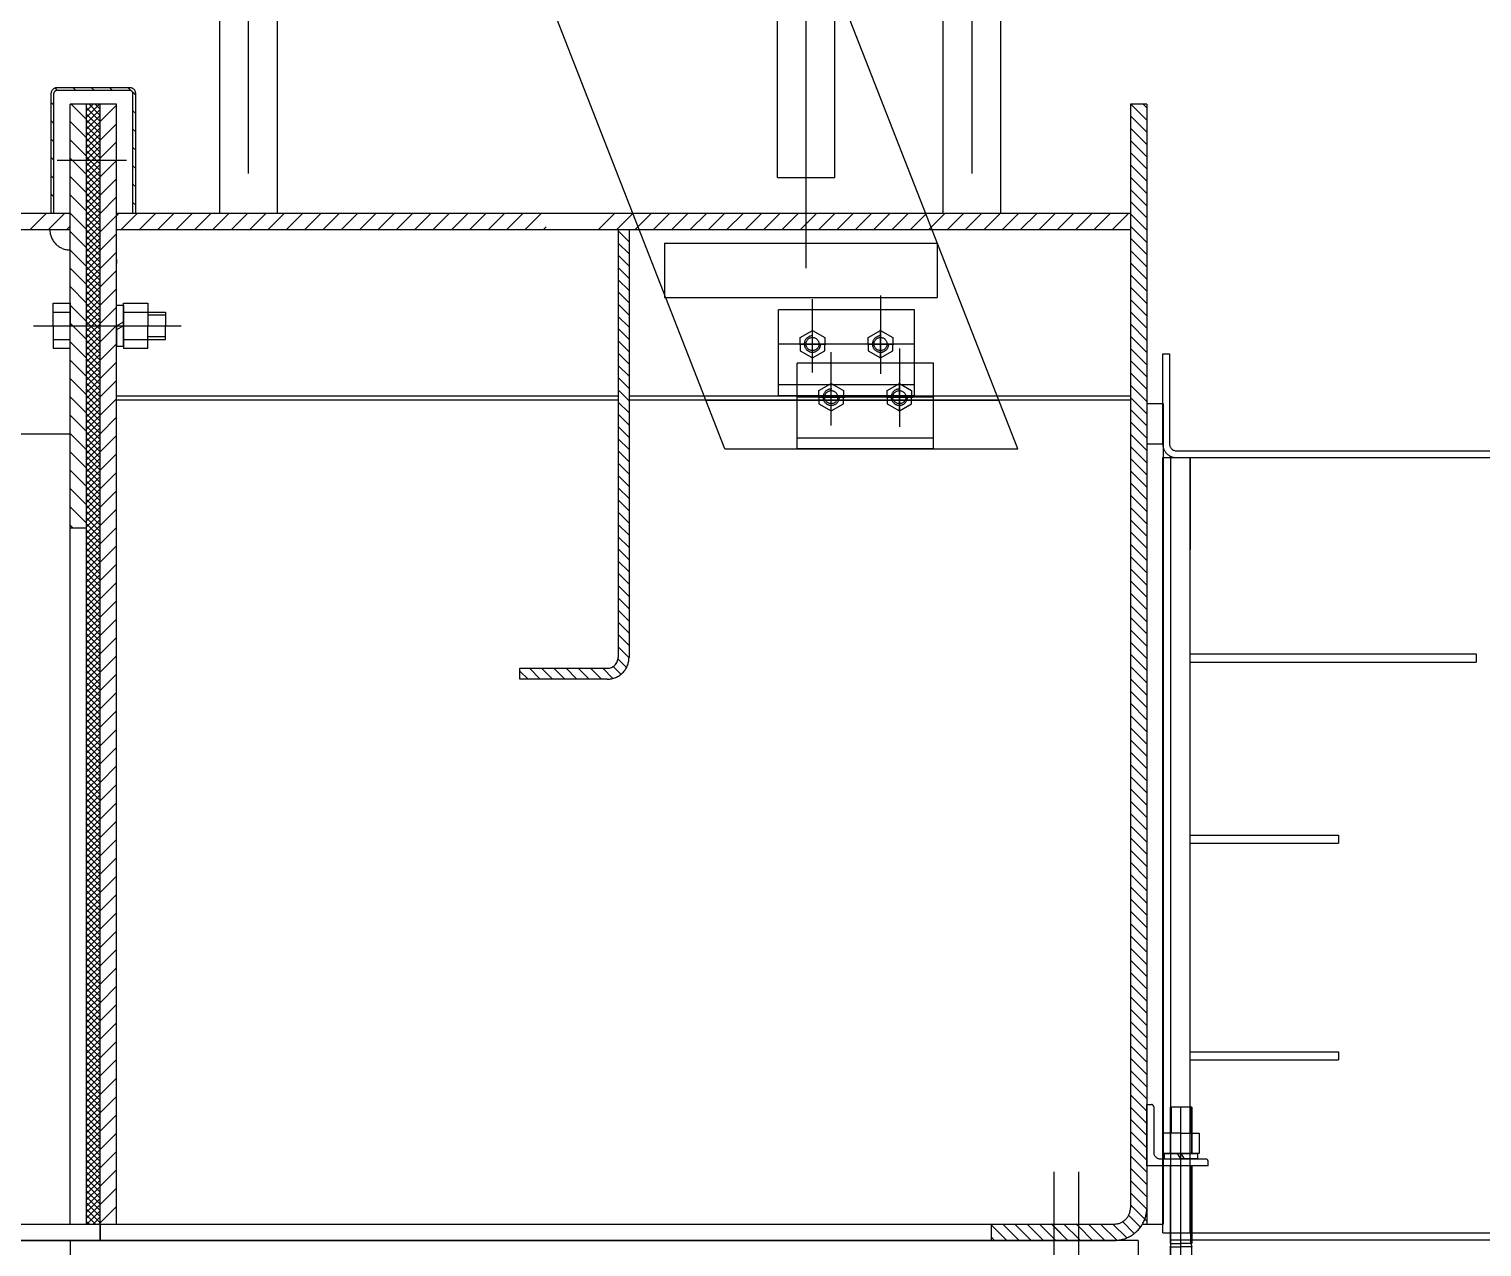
# Model space of a CAD drawing. Header units: millimetres. Extents: x 0 to 21000, y -574 to 14850.
# Drawn here: x 6087 to 7153, y 8366 to 9260 of the extents above; entities that cross this region are included whole.
import ezdxf

# ---------------------------------------------------------------- set-up
doc = ezdxf.new("R2010")
doc.units = ezdxf.units.MM
doc.header["$LTSCALE"] = 500
doc.linetypes.add('F', pattern=[0.75, 0.5, -0.25])
doc.linetypes.add('K', pattern=[2.5, 1.25, -0.25, 0.25, -0.25, 0.25, -0.25])
doc.layers.add('04', color=2, linetype='F')
doc.layers.add('07', color=6, linetype='K')

# ---------------------------------------------------------------- blocks, each defined once
blk = doc.blocks.new('H')
at = {"layer": '07', "color": 6, "linetype": 'K', "ltscale": 1.6}
for p, q in [((13385.9, 24614.4), (12799.4, 26115.5)), ((13445.5, 24747), (13445.5, 25944.9)), ((13466.5, 24813.5), (13466.5, 25944.9)), ((13036.1, 25816.5), (13036.1, 24787.4)), ((13567.1, 25816.5), (13567.1, 24787.4)), ((13424.5, 24813.5), (13424.5, 25469.2)), ((13014.9, 24995.3), (13014.9, 24787.4)), ((13057.2, 24995.3), (13057.2, 24787.4)), ((13545.9, 24995.3), (13545.9, 24787.4)), ((13588.2, 24995.3), (13588.2, 24787.4)), ((13600.7, 24614.4), (13466.5, 24957.9)), ((12891.5, 24787.4), (12891.5, 24875.4)), ((12893.5, 24787.4), (12893.5, 24875.4)), ((12896.2, 24877.4), (12894.4, 24879.3)), ((12949.5, 24879.4), (12895.5, 24879.4)), ((12949.5, 24877.4), (12895.5, 24877.4)), ((12909.7, 24877.4), (12907.7, 24879.4)), ((12923.2, 24877.4), (12921.2, 24879.4)), ((12936.6, 24877.4), (12934.6, 24879.4)), ((12950.3, 24877.3), (12948.1, 24879.4)), ((12953.5, 24874.1), (12951.3, 24876.3)), ((12951.5, 24787.4), (12951.5, 24875.4)), ((12953.5, 24787.4), (12953.5, 24875.4)), ((12893.5, 24866.7), (12891.5, 24868.7)), ((12905.5, 24045.5), (12905.5, 24867.4)), ((12927.5, 24867.4), (12905.5, 24867.4)), ((12917.5, 24856.2), (12906.2, 24867.4)), ((12917.5, 24045.5), (12917.5, 24867.4)), ((12917.5, 24045.5), (12917.5, 24867.4)), ((12917.5, 24867), (12917.9, 24867.4)), ((12917.5, 24862.5), (12922.4, 24867.4)), ((12917.5, 24858), (12926.9, 24867.4)), ((12927.5, 24867.4), (12917.5, 24867.4)), ((12927.5, 24854.7), (12917.5, 24864.7)), ((12917.5, 24853.5), (12927.5, 24863.5)), ((12927.5, 24859.2), (12919.3, 24867.4)), ((12927.5, 24863.7), (12923.7, 24867.4)), ((12927.5, 24033.5), (12927.5, 24867.4)), ((12927.5, 24045.5), (12927.5, 24867.4)), ((12927.5, 24045.5), (12927.5, 24867.4)), ((12927.5, 24045.5), (12927.5, 24867.4)), ((12939.5, 24867.4), (12927.5, 24867.4)), ((12927.5, 24854.6), (12939.5, 24866.6)), ((12939.5, 24045.5), (12939.5, 24867.4)), ((12953.5, 24860.6), (12951.5, 24862.6)), ((13683.5, 24867.4), (13683.5, 24787.4)), ((13695.5, 24867.4), (13683.5, 24867.4)), ((13695.5, 24855.8), (13683.8, 24867.4)), ((13695.5, 24864.8), (13692.8, 24867.4)), ((13695.5, 24867.4), (13695.5, 24045.5)), ((12893.5, 24853.3), (12891.5, 24855.3)), ((12917.5, 24842.7), (12905.5, 24854.7)), ((12927.5, 24850.2), (12917.5, 24860.2)), ((12917.5, 24849), (12927.5, 24859)), ((12927.5, 24845.8), (12917.5, 24855.8)), ((12917.5, 24844.5), (12927.5, 24854.5)), ((12927.5, 24841.1), (12939.5, 24853.1)), ((13695.5, 24846.8), (13683.5, 24858.8)), ((12893.5, 24839.8), (12891.5, 24841.8)), ((12917.5, 24829.3), (12905.5, 24841.3)), ((12927.5, 24841.3), (12917.5, 24851.3)), ((12917.5, 24840), (12927.5, 24850)), ((12927.5, 24836.8), (12917.5, 24846.8)), ((12917.5, 24835.5), (12927.5, 24845.5)), ((12927.5, 24832.3), (12917.5, 24842.3)), ((12917.5, 24831.1), (12927.5, 24841.1)), ((12953.5, 24847.1), (12951.5, 24849.1)), ((13695.5, 24837.8), (13683.5, 24849.8)), ((13695.5, 24828.8), (13683.5, 24840.8)), ((12927.5, 24827.8), (12917.5, 24837.8)), ((12917.5, 24826.6), (12927.5, 24836.6)), ((12927.5, 24823.3), (12917.5, 24833.3)), ((12917.5, 24822.1), (12927.5, 24832.1)), ((12927.5, 24827.7), (12939.5, 24839.7)), ((12953.5, 24833.7), (12951.5, 24835.7)), ((13695.5, 24819.9), (13683.5, 24831.9)), ((12893.5, 24826.3), (12891.5, 24828.3)), ((12895.8, 24826.4), (12946.7, 24826.4)), ((12906.9, 24826.4), (12905.5, 24827.8)), ((12917.5, 24815.8), (12906.9, 24826.4)), ((12927.5, 24818.8), (12917.5, 24828.8)), ((12917.5, 24817.6), (12927.5, 24827.6)), ((12927.5, 24814.3), (12917.5, 24824.3)), ((12917.5, 24813.1), (12927.5, 24823.1)), ((12927.5, 24809.8), (12917.5, 24819.8)), ((12927.5, 24814.2), (12939.5, 24826.2)), ((12953.5, 24820.2), (12951.5, 24822.2)), ((13695.5, 24810.9), (13683.5, 24822.9)), ((12893.5, 24812.8), (12891.5, 24814.8)), ((12917.5, 24802.3), (12905.5, 24814.3)), ((12917.5, 24808.6), (12927.5, 24818.6)), ((12927.5, 24805.3), (12917.5, 24815.3)), ((12917.5, 24804.1), (12927.5, 24814.1)), ((12927.5, 24800.9), (12917.5, 24810.9)), ((12917.5, 24799.6), (12927.5, 24809.6)), ((12927.5, 24800.7), (12939.5, 24812.7)), ((13424.5, 24813.5), (13466.5, 24813.5)), ((13695.5, 24801.9), (13683.5, 24813.9)), ((13695.5, 24801.9), (13683.5, 24813.9)), ((12893.5, 24799.4), (12891.5, 24801.4)), ((12917.5, 24788.8), (12905.5, 24800.8)), ((12927.5, 24796.4), (12917.5, 24806.4)), ((12917.5, 24795.1), (12927.5, 24805.1)), ((12927.5, 24791.9), (12917.5, 24801.9)), ((12917.5, 24790.6), (12927.5, 24800.6)), ((12927.5, 24787.3), (12939.5, 24799.3)), ((12953.5, 24806.7), (12951.5, 24808.7)), ((13695.5, 24792.9), (13683.5, 24804.9)), ((13695.5, 24792.9), (13683.5, 24804.9)), ((12891.9, 24787.4), (12891.5, 24787.9)), ((12927.5, 24787.4), (12917.5, 24797.4)), ((12917.5, 24786.1), (12927.5, 24796.1)), ((12927.5, 24782.9), (12917.5, 24792.9)), ((12917.5, 24781.7), (12927.5, 24791.7)), ((12927.5, 24778.4), (12917.5, 24788.4)), ((12953.5, 24793.3), (12951.5, 24795.3)), ((13695.5, 24783.9), (13683.5, 24795.9)), ((12755.5, 24787.4), (12905.5, 24787.4)), ((12876, 24775.4), (12888, 24787.4)), ((12889.5, 24775.4), (12901.5, 24787.4)), ((12902.9, 24775.4), (12905.5, 24778)), ((12917.5, 24775.4), (12905.5, 24787.4)), ((12917.5, 24777.2), (12927.5, 24787.2)), ((12927.5, 24773.9), (12917.5, 24783.9)), ((12917.5, 24772.7), (12927.5, 24782.7)), ((12927.5, 24769.4), (12917.5, 24779.4)), ((12917.5, 24768.2), (12927.5, 24778.2)), ((12927.5, 24773.8), (12939.5, 24785.8)), ((12939.5, 24787.4), (13683.5, 24787.4)), ((12939.5, 24785.5), (12941.4, 24787.4)), ((12942.9, 24775.4), (12954.9, 24787.4)), ((12956.4, 24775.4), (12968.4, 24787.4)), ((12969.8, 24775.4), (12981.8, 24787.4)), ((12983.3, 24775.4), (12995.3, 24787.4)), ((12996.8, 24775.4), (13008.8, 24787.4)), ((13010.2, 24775.4), (13022.2, 24787.4)), ((13023.7, 24775.4), (13035.7, 24787.4)), ((13037.2, 24775.4), (13049.2, 24787.4)), ((13050.7, 24775.4), (13062.7, 24787.4)), ((13064.1, 24775.4), (13076.1, 24787.4)), ((13077.6, 24775.4), (13089.6, 24787.4)), ((13091.1, 24775.4), (13103.1, 24787.4)), ((13104.5, 24775.4), (13116.5, 24787.4)), ((13118, 24775.4), (13130, 24787.4)), ((13131.5, 24775.4), (13143.5, 24787.4)), ((13144.9, 24775.4), (13156.9, 24787.4)), ((13158.4, 24775.4), (13170.4, 24787.4)), ((13171.9, 24775.4), (13183.9, 24787.4)), ((13185.4, 24775.4), (13197.4, 24787.4)), ((13198.8, 24775.4), (13210.8, 24787.4)), ((13212.3, 24775.4), (13224.3, 24787.4)), ((13225.8, 24775.4), (13237.8, 24787.4)), ((13239.2, 24775.4), (13251.2, 24787.4)), ((13252.7, 24775.4), (13254.6, 24777.4)), ((13293.1, 24775.4), (13305.1, 24787.4)), ((13306.6, 24775.4), (13318.6, 24787.4)), ((13320.1, 24775.4), (13332.1, 24787.4)), ((13333.5, 24775.4), (13345.5, 24787.4)), ((13347, 24775.4), (13359, 24787.4)), ((13360.5, 24775.4), (13372.5, 24787.4)), ((13373.9, 24775.4), (13385.9, 24787.4)), ((13387.4, 24775.4), (13399.4, 24787.4)), ((13400.9, 24775.4), (13412.9, 24787.4)), ((13414.4, 24775.4), (13426.4, 24787.4)), ((13427.8, 24775.4), (13439.8, 24787.4)), ((13441.3, 24775.4), (13453.3, 24787.4)), ((13454.8, 24775.4), (13466.8, 24787.4)), ((13468.2, 24775.4), (13480.2, 24787.4)), ((13481.7, 24775.4), (13493.7, 24787.4)), ((13495.2, 24775.4), (13507.2, 24787.4)), ((13508.6, 24775.4), (13520.6, 24787.4)), ((13522.1, 24775.4), (13534.1, 24787.4)), ((13535.6, 24775.4), (13547.6, 24787.4)), ((13549.1, 24775.4), (13561.1, 24787.4)), ((13562.5, 24775.4), (13574.5, 24787.4)), ((13576, 24775.4), (13588, 24787.4)), ((13589.5, 24775.4), (13601.5, 24787.4)), ((13602.9, 24775.4), (13614.9, 24787.4)), ((13616.4, 24775.4), (13628.4, 24787.4)), ((13629.9, 24775.4), (13641.9, 24787.4)), ((13643.4, 24775.4), (13655.4, 24787.4)), ((13656.8, 24775.4), (13668.8, 24787.4)), ((13670.3, 24775.4), (13682.3, 24787.4)), ((13683.5, 24787.4), (13683.5, 24057.5)), ((13695.5, 24775), (13683.5, 24787)), ((13695.5, 24766), (13683.5, 24778)), ((12755.5, 24775.4), (12905.5, 24775.4)), ((12917.5, 24761.9), (12905.5, 24773.9)), ((12927.5, 24764.9), (12917.5, 24774.9)), ((12917.5, 24763.7), (12927.5, 24773.7)), ((12927.5, 24760.4), (12917.5, 24770.4)), ((12917.5, 24759.2), (12927.5, 24769.2)), ((12927.5, 24760.3), (12939.5, 24772.3)), ((12939.5, 24775.4), (13683.5, 24775.4)), ((13307.5, 24775.4), (13307.5, 24461.4)), ((13315.5, 24766.5), (13307.5, 24774.5)), ((13315.5, 24775.4), (13315.5, 24461.4)), ((13695.5, 24757), (13683.5, 24769)), ((12917.5, 24748.4), (12905.5, 24760.4)), ((12927.5, 24756), (12917.5, 24766)), ((12917.5, 24754.7), (12927.5, 24764.7)), ((12927.5, 24751.5), (12917.5, 24761.5)), ((12917.5, 24750.2), (12927.5, 24760.2)), ((12927.5, 24747), (12917.5, 24757)), ((12917.5, 24745.7), (12927.5, 24755.7)), ((12927.5, 24746.9), (12939.5, 24758.9)), ((13315.5, 24757.5), (13307.5, 24765.5)), ((13315.5, 24748.6), (13307.5, 24756.6)), ((13341.6, 24765.5), (13541.6, 24765.5)), ((13341.6, 24765.5), (13341.6, 24725.5)), ((13541.6, 24765.5), (13541.6, 24725.5)), ((13695.5, 24748), (13683.5, 24760)), ((12917.5, 24735), (12905.5, 24747)), ((12927.5, 24742.5), (12917.5, 24752.5)), ((12917.5, 24741.2), (12927.5, 24751.2)), ((12927.5, 24738), (12917.5, 24748)), ((12917.5, 24736.8), (12927.5, 24746.8)), ((12927.5, 24733.4), (12939.5, 24745.4)), ((12939.5, 24753.4), (12939.5, 24750.4)), ((13315.5, 24739.6), (13307.5, 24747.6)), ((13683.5, 24753.4), (13683.5, 24750.4)), ((13695.5, 24739), (13683.5, 24751)), ((12927.5, 24733.5), (12917.5, 24743.5)), ((12917.5, 24732.3), (12927.5, 24742.3)), ((12927.5, 24729), (12917.5, 24739)), ((12917.5, 24727.8), (12927.5, 24737.8)), ((12927.5, 24724.5), (12917.5, 24734.5)), ((13315.5, 24730.6), (13307.5, 24738.6)), ((13695.5, 24730.1), (13683.5, 24742.1)), ((12917.5, 24721.5), (12905.5, 24733.5)), ((12917.5, 24723.3), (12927.5, 24733.3)), ((12927.5, 24720), (12917.5, 24730)), ((12917.5, 24718.8), (12927.5, 24728.8)), ((12927.5, 24715.5), (12917.5, 24725.5)), ((12917.5, 24714.3), (12927.5, 24724.3)), ((12927.5, 24719.9), (12939.5, 24731.9)), ((13315.5, 24721.6), (13307.5, 24729.6)), ((13341.6, 24725.5), (13541.6, 24725.5)), ((13450.1, 24670.6), (13450.1, 24724.2)), ((13500.1, 24727), (13500.1, 24669.6)), ((13695.5, 24721.1), (13683.5, 24733.1)), ((13695.5, 24712.1), (13683.5, 24724.1)), ((12893, 24721.3), (12905.5, 24721.3)), ((12893, 24704.8), (12893, 24721.3)), ((12893, 24714.8), (12905.5, 24714.8)), ((12905.5, 24721.3), (12905.5, 24704.8)), ((12917.5, 24708), (12905.5, 24720)), ((12927.5, 24711), (12917.5, 24721)), ((12917.5, 24709.8), (12927.5, 24719.8)), ((12927.5, 24706.6), (12917.5, 24716.6)), ((12917.5, 24705.3), (12927.5, 24715.3)), ((12927.5, 24706.4), (12939.5, 24718.4)), ((12939.5, 24704.8), (12939.5, 24719.9)), ((12939.5, 24719.9), (12944.5, 24719.9)), ((12944.5, 24721.3), (12962.5, 24721.3)), ((12944.5, 24704.8), (12944.5, 24721.3)), ((12944.5, 24719.9), (12944.5, 24704.8)), ((12944.5, 24714.8), (12962.5, 24714.8)), ((12962.5, 24721.3), (12962.5, 24704.8)), ((12962.5, 24714.8), (12975.5, 24714.8)), ((12975.5, 24714.8), (12975.5, 24704.8)), ((13315.5, 24712.6), (13307.5, 24720.6)), ((13425.1, 24653.4), (13425.1, 24716.4)), ((13525.1, 24716.4), (13425.1, 24716.4)), ((13525.1, 24653.4), (13525.1, 24716.4)), ((13695.5, 24703.1), (13683.5, 24715.1)), ((12878.6, 24704.8), (12986.9, 24704.8)), ((12887.5, 24704.8), (12978, 24704.8)), ((12893, 24704.8), (12893, 24688.3)), ((12917.5, 24694.6), (12905.5, 24706.6)), ((12905.5, 24688.3), (12905.5, 24704.8)), ((12927.5, 24702.1), (12917.5, 24712.1)), ((12917.5, 24700.8), (12927.5, 24710.8)), ((12927.5, 24697.6), (12917.5, 24707.6)), ((12917.5, 24696.3), (12927.5, 24706.3)), ((12927.5, 24693.1), (12917.5, 24703.1)), ((12927.5, 24693), (12939.5, 24705)), ((12937.4, 24704.8), (12946.6, 24704.8)), ((12939.5, 24704.8), (12944.5, 24707.7)), ((12944.5, 24704.8), (12939.5, 24701.9)), ((12939.5, 24704.8), (12939.5, 24689.7)), ((12943.4, 24704.8), (12963.5, 24704.8)), ((12944.5, 24689.7), (12944.5, 24704.8)), ((12944.5, 24704.8), (12944.5, 24688.3)), ((12962.5, 24712.8), (12975.5, 24712.8)), ((12962.5, 24688.3), (12962.5, 24704.8)), ((12975.5, 24694.8), (12975.5, 24704.8)), ((13315.5, 24703.7), (13307.5, 24711.7)), ((13315.5, 24694.7), (13307.5, 24702.7)), ((13695.5, 24694.1), (13683.5, 24706.1)), ((12893, 24694.8), (12905.5, 24694.8)), ((12917.5, 24681.1), (12905.5, 24693.1)), ((12917.5, 24691.9), (12927.5, 24701.9)), ((12927.5, 24688.6), (12917.5, 24698.6)), ((12917.5, 24687.4), (12927.5, 24697.4)), ((12927.5, 24684.1), (12917.5, 24694.1)), ((12917.5, 24682.9), (12927.5, 24692.9)), ((12944.5, 24694.8), (12962.5, 24694.8)), ((12962.5, 24696.8), (12975.5, 24696.8)), ((12962.5, 24694.8), (12975.5, 24694.8)), ((13315.5, 24685.7), (13307.5, 24693.7)), ((13441.1, 24696.2), (13450.1, 24701.4)), ((13441.1, 24691.4), (13441.1, 24696.2)), ((13450.1, 24680.8), (13450.1, 24701.9)), ((13450.1, 24701.4), (13459.1, 24696.2)), ((13459.1, 24696.2), (13459.1, 24691.4)), ((13491.1, 24696.2), (13500.1, 24701.4)), ((13491.1, 24691.4), (13491.1, 24696.2)), ((13500.1, 24680.8), (13500.1, 24701.9)), ((13500.1, 24701.4), (13509.1, 24696.2)), ((13509.1, 24696.2), (13509.1, 24691.4)), ((13695.5, 24685.2), (13683.5, 24697.2)), ((12893, 24688.3), (12905.5, 24688.3)), ((12927.5, 24679.6), (12917.5, 24689.6)), ((12917.5, 24678.4), (12927.5, 24688.4)), ((12927.5, 24675.1), (12917.5, 24685.1)), ((12917.5, 24673.9), (12927.5, 24683.9)), ((12927.5, 24679.5), (12939.5, 24691.5)), ((12939.5, 24689.7), (12944.5, 24689.7)), ((12944.5, 24688.3), (12962.5, 24688.3)), ((13315.5, 24676.7), (13307.5, 24684.7)), ((13525.1, 24691.4), (13425.1, 24691.4)), ((13440.5, 24691.4), (13459.9, 24691.4)), ((13441.1, 24691.4), (13441.1, 24686.5)), ((13441.1, 24686.5), (13450.1, 24681.3)), ((13450.1, 24681.3), (13459.1, 24686.5)), ((13459.1, 24686.5), (13459.1, 24691.4)), ((13463.9, 24631.6), (13463.9, 24685.3)), ((13490.5, 24691.4), (13509.9, 24691.4)), ((13491.1, 24691.4), (13491.1, 24686.5)), ((13491.1, 24686.5), (13500.1, 24681.3)), ((13500.1, 24681.3), (13509.1, 24686.5)), ((13509.1, 24686.5), (13509.1, 24691.4)), ((13513.9, 24688.1), (13513.9, 24630.7)), ((13695.5, 24676.2), (13683.5, 24688.2)), ((13707.2, 24684.3), (13712.2, 24684.3)), ((13707.2, 24618), (13707.2, 24684.3)), ((13712.2, 24684.3), (13712.2, 24618)), ((12917.5, 24667.6), (12905.5, 24679.6)), ((12927.5, 24670.6), (12917.5, 24680.6)), ((12917.5, 24669.4), (12927.5, 24679.4)), ((12927.5, 24666.1), (12917.5, 24676.1)), ((12917.5, 24664.9), (12927.5, 24674.9)), ((12927.5, 24661.7), (12917.5, 24671.7)), ((12917.5, 24660.4), (12927.5, 24670.4)), ((12927.5, 24666), (12939.5, 24678)), ((13315.5, 24667.7), (13307.5, 24675.7)), ((13438.9, 24614.4), (13438.9, 24677.4)), ((13538.9, 24677.4), (13438.9, 24677.4)), ((13538.9, 24614.4), (13538.9, 24677.4)), ((13695.5, 24667.2), (13683.5, 24679.2)), ((13695.5, 24658.2), (13683.5, 24670.2)), ((12917.5, 24654.1), (12905.5, 24666.1)), ((12927.5, 24657.2), (12917.5, 24667.2)), ((12917.5, 24655.9), (12927.5, 24665.9)), ((12927.5, 24652.7), (12917.5, 24662.7)), ((12917.5, 24651.4), (12927.5, 24661.4)), ((12927.5, 24652.6), (12939.5, 24664.6)), ((13315.5, 24658.8), (13307.5, 24666.8)), ((13525.1, 24661.4), (13425.1, 24661.4)), ((13454.9, 24657.2), (13463.9, 24662.4)), ((13463.9, 24641.9), (13463.9, 24662.9)), ((13463.9, 24662.4), (13472.9, 24657.2)), ((13504.9, 24657.2), (13513.9, 24662.4)), ((13513.9, 24641.9), (13513.9, 24662.9)), ((13513.9, 24662.4), (13522.9, 24657.2)), ((13695.5, 24649.2), (13683.5, 24661.2)), ((12917.5, 24640.7), (12905.5, 24652.7)), ((12927.5, 24648.2), (12917.5, 24658.2)), ((12917.5, 24647), (12927.5, 24657)), ((12927.5, 24643.7), (12917.5, 24653.7)), ((12917.5, 24642.5), (12927.5, 24652.5)), ((12927.5, 24639.2), (12917.5, 24649.2)), ((12927.5, 24639.1), (12939.5, 24651.1)), ((12939.5, 24653.4), (13087.5, 24653.4)), ((12939.5, 24650.4), (13087.5, 24650.4)), ((13087.5, 24653.4), (13307.5, 24653.4)), ((13087.5, 24650.4), (13307.5, 24650.4)), ((13315.5, 24649.8), (13307.5, 24657.8)), ((13315.5, 24653.4), (13545.8, 24653.4)), ((13315.5, 24650.4), (13545.8, 24650.4)), ((13372, 24650.1), (13586.7, 24650.1)), ((13525.1, 24653.4), (13425.1, 24653.4)), ((13538.9, 24652.4), (13438.9, 24652.4)), ((13454.4, 24652.4), (13473.8, 24652.4)), ((13454.9, 24652.4), (13454.9, 24657.2)), ((13454.9, 24652.4), (13454.9, 24647.6)), ((13472.9, 24657.2), (13472.9, 24652.4)), ((13472.9, 24647.6), (13472.9, 24652.4)), ((13504.4, 24652.4), (13523.8, 24652.4)), ((13504.9, 24652.4), (13504.9, 24657.2)), ((13504.9, 24652.4), (13504.9, 24647.6)), ((13522.9, 24657.2), (13522.9, 24652.4)), ((13522.9, 24647.6), (13522.9, 24652.4)), ((13543.5, 24653.4), (13683.5, 24653.4)), ((13543.5, 24650.4), (13683.5, 24650.4)), ((13695.5, 24640.2), (13683.5, 24652.2)), ((12917.5, 24627.2), (12905.5, 24639.2)), ((12917.5, 24638), (12927.5, 24648)), ((12927.5, 24634.7), (12917.5, 24644.7)), ((12917.5, 24633.5), (12927.5, 24643.5)), ((12927.5, 24630.2), (12917.5, 24640.2)), ((12917.5, 24629), (12927.5, 24639)), ((13315.5, 24640.8), (13307.5, 24648.8)), ((13315.5, 24631.8), (13307.5, 24639.8)), ((13454.9, 24647.6), (13463.9, 24642.4)), ((13463.9, 24642.4), (13472.9, 24647.6)), ((13504.9, 24647.6), (13513.9, 24642.4)), ((13513.9, 24642.4), (13522.9, 24647.6)), ((13695.5, 24631.3), (13683.5, 24643.3)), ((13695.5, 24647.7), (13707.5, 24647.7)), ((13707.5, 24647.7), (13707.5, 24045.5)), ((12927.5, 24625.7), (12917.5, 24635.7)), ((12917.5, 24624.5), (12927.5, 24634.5)), ((12927.5, 24621.2), (12917.5, 24631.2)), ((12917.5, 24620), (12927.5, 24630)), ((12927.5, 24625.6), (12939.5, 24637.6)), ((13315.5, 24622.8), (13307.5, 24630.8)), ((13695.5, 24622.3), (13683.5, 24634.3)), ((12755.5, 24625.4), (12905.5, 24625.4)), ((12917.5, 24613.7), (12905.5, 24625.7)), ((12927.5, 24616.8), (12917.5, 24626.8)), ((12917.5, 24615.5), (12927.5, 24625.5)), ((12927.5, 24612.3), (12917.5, 24622.3)), ((12917.5, 24611), (12927.5, 24621)), ((12927.5, 24607.8), (12917.5, 24617.8)), ((12927.5, 24612.2), (12939.5, 24624.2)), ((13315.5, 24613.9), (13307.5, 24621.9)), ((13538.9, 24622.4), (13438.9, 24622.4)), ((13695.5, 24613.3), (13683.5, 24625.3)), ((13695.5, 24618.1), (13707.5, 24618.1)), ((12917.5, 24600.3), (12905.5, 24612.3)), ((12917.5, 24606.5), (12927.5, 24616.5)), ((12927.5, 24603.3), (12917.5, 24613.3)), ((12917.5, 24602.1), (12927.5, 24612.1)), ((12927.5, 24598.8), (12917.5, 24608.8)), ((12917.5, 24597.6), (12927.5, 24607.6)), ((12927.5, 24598.7), (12939.5, 24610.7)), ((13315.5, 24604.9), (13307.5, 24612.9)), ((13385.9, 24614.4), (13600.7, 24614.4)), ((13538.9, 24614.4), (13438.9, 24614.4)), ((13695.5, 24604.3), (13683.5, 24616.3)), ((13695.5, 24595.3), (13683.5, 24607.3)), ((13707.2, 24039), (13707.2, 24608)), ((13707.2, 24608), (13707.2, 24384.8)), ((13707.2, 24608), (19429.2, 24608)), ((13713.2, 24039), (13713.2, 24608)), ((13717.2, 24613), (19419.2, 24613)), ((13727.2, 24384.8), (13727.2, 24608)), ((13727.2, 24608), (13727.2, 24555.4)), ((13727.2, 24608), (13727.2, 24547.4)), ((12917.5, 24586.8), (12905.5, 24598.8)), ((12927.5, 24594.3), (12917.5, 24604.3)), ((12917.5, 24593.1), (12927.5, 24603.1)), ((12927.5, 24589.8), (12917.5, 24599.8)), ((12917.5, 24588.6), (12927.5, 24598.6)), ((12927.5, 24585.2), (12939.5, 24597.2)), ((13315.5, 24595.9), (13307.5, 24603.9)), ((13695.5, 24586.4), (13683.5, 24598.4)), ((13727.2, 24602.6), (13727.2, 24540.6)), ((12917.5, 24573.3), (12905.5, 24585.3)), ((12927.5, 24585.3), (12917.5, 24595.3)), ((12917.5, 24584.1), (12927.5, 24594.1)), ((12927.5, 24580.8), (12917.5, 24590.8)), ((12917.5, 24579.6), (12927.5, 24589.6)), ((12927.5, 24576.3), (12917.5, 24586.3)), ((12917.5, 24575.1), (12927.5, 24585.1)), ((13315.5, 24586.9), (13307.5, 24594.9)), ((13315.5, 24577.9), (13307.5, 24585.9)), ((13695.5, 24577.4), (13683.5, 24589.4)), ((12927.5, 24571.9), (12917.5, 24581.9)), ((12917.5, 24570.6), (12927.5, 24580.6)), ((12927.5, 24567.4), (12917.5, 24577.4)), ((12917.5, 24566.1), (12927.5, 24576.1)), ((12927.5, 24571.7), (12939.5, 24583.7)), ((13315.5, 24569), (13307.5, 24577)), ((13695.5, 24568.4), (13683.5, 24580.4)), ((12917.5, 24559.9), (12905.5, 24571.9)), ((12927.5, 24562.9), (12917.5, 24572.9)), ((12917.5, 24561.6), (12927.5, 24571.6)), ((12927.5, 24558.4), (12917.5, 24568.4)), ((12917.5, 24557.2), (12927.5, 24567.2)), ((12927.5, 24553.9), (12917.5, 24563.9)), ((12927.5, 24558.3), (12939.5, 24570.3)), ((13315.5, 24560), (13307.5, 24568)), ((13695.5, 24559.4), (13683.5, 24571.4)), ((12907.4, 24556.4), (12905.5, 24558.4)), ((12905.5, 24556.4), (12917.5, 24556.4)), ((12917.5, 24552.7), (12927.5, 24562.7)), ((12927.5, 24549.4), (12917.5, 24559.4)), ((12917.5, 24548.2), (12927.5, 24558.2)), ((12927.5, 24544.9), (12917.5, 24554.9)), ((12917.5, 24543.7), (12927.5, 24553.7)), ((12927.5, 24544.8), (12939.5, 24556.8)), ((13315.5, 24551), (13307.5, 24559)), ((13695.5, 24550.4), (13683.5, 24562.4)), ((13695.5, 24541.5), (13683.5, 24553.5)), ((12927.5, 24540.4), (12917.5, 24550.4)), ((12917.5, 24539.2), (12927.5, 24549.2)), ((12927.5, 24535.9), (12917.5, 24545.9)), ((12917.5, 24534.7), (12927.5, 24544.7)), ((12927.5, 24531.3), (12939.5, 24543.3)), ((13315.5, 24542), (13307.5, 24550)), ((13695.5, 24532.5), (13683.5, 24544.5)), ((12927.5, 24531.4), (12917.5, 24541.4)), ((12917.5, 24530.2), (12927.5, 24540.2)), ((12927.5, 24527), (12917.5, 24537)), ((12917.5, 24525.7), (12927.5, 24535.7)), ((12927.5, 24522.5), (12917.5, 24532.5)), ((13315.5, 24533), (13307.5, 24541)), ((13315.5, 24524.1), (13307.5, 24532.1)), ((13695.5, 24523.5), (13683.5, 24535.5)), ((12917.5, 24521.2), (12927.5, 24531.2)), ((12927.5, 24518), (12917.5, 24528)), ((12917.5, 24516.7), (12927.5, 24526.7)), ((12927.5, 24513.5), (12917.5, 24523.5)), ((12917.5, 24512.3), (12927.5, 24522.3)), ((12927.5, 24517.9), (12939.5, 24529.9)), ((13315.5, 24515.1), (13307.5, 24523.1)), ((13695.5, 24514.5), (13683.5, 24526.5)), ((12927.5, 24509), (12917.5, 24519)), ((12917.5, 24507.8), (12927.5, 24517.8)), ((12927.5, 24504.5), (12917.5, 24514.5)), ((12917.5, 24503.3), (12927.5, 24513.3)), ((12927.5, 24504.4), (12939.5, 24516.4)), ((13315.5, 24506.1), (13307.5, 24514.1)), ((13695.5, 24505.5), (13683.5, 24517.5)), ((12927.5, 24500), (12917.5, 24510)), ((12917.5, 24498.8), (12927.5, 24508.8)), ((12927.5, 24495.5), (12917.5, 24505.5)), ((12917.5, 24494.3), (12927.5, 24504.3)), ((12927.5, 24491), (12917.5, 24501)), ((12917.5, 24489.8), (12927.5, 24499.8)), ((12927.5, 24490.9), (12939.5, 24502.9)), ((13315.5, 24497.1), (13307.5, 24505.1)), ((13695.5, 24496.6), (13683.5, 24508.6)), ((12927.5, 24486.5), (12917.5, 24496.5)), ((12917.5, 24485.3), (12927.5, 24495.3)), ((12927.5, 24482.1), (12917.5, 24492.1)), ((12917.5, 24480.8), (12927.5, 24490.8)), ((12927.5, 24477.4), (12939.5, 24489.4)), ((13315.5, 24488.1), (13307.5, 24496.1)), ((13695.5, 24487.6), (13683.5, 24499.6)), ((13695.5, 24478.6), (13683.5, 24490.6)), ((12927.5, 24477.6), (12917.5, 24487.6)), ((12917.5, 24476.3), (12927.5, 24486.3)), ((12927.5, 24473.1), (12917.5, 24483.1)), ((12917.5, 24471.8), (12927.5, 24481.8)), ((12927.5, 24468.6), (12917.5, 24478.6)), ((13315.5, 24479.2), (13307.5, 24487.2)), ((13695.5, 24469.6), (13683.5, 24481.6)), ((12917.5, 24467.4), (12927.5, 24477.4)), ((12927.5, 24464.1), (12917.5, 24474.1)), ((12917.5, 24462.9), (12927.5, 24472.9)), ((12927.5, 24459.6), (12917.5, 24469.6)), ((12917.5, 24458.4), (12927.5, 24468.4)), ((12927.5, 24464), (12939.5, 24476)), ((13315.5, 24470.2), (13307.5, 24478.2)), ((13315.5, 24461.2), (13307.5, 24469.2)), ((13695.5, 24460.6), (13683.5, 24472.6)), ((12927.5, 24455.1), (12917.5, 24465.1)), ((12917.5, 24453.9), (12927.5, 24463.9)), ((12927.5, 24450.6), (12917.5, 24460.6)), ((12917.5, 24449.4), (12927.5, 24459.4)), ((12927.5, 24450.5), (12939.5, 24462.5)), ((13313.7, 24454), (13307.4, 24460.3)), ((13695.5, 24451.7), (13683.5, 24463.7)), ((13727.2, 24464), (13937.2, 24464)), ((13727.2, 24458), (13937.2, 24458)), ((13937.2, 24464), (13937.2, 24458)), ((12927.5, 24446.1), (12917.5, 24456.1)), ((12917.5, 24444.9), (12927.5, 24454.9)), ((12927.5, 24441.6), (12917.5, 24451.6)), ((12917.5, 24440.4), (12927.5, 24450.4)), ((12927.5, 24437.2), (12917.5, 24447.2)), ((12927.5, 24437), (12939.5, 24449)), ((13235.5, 24453.4), (13299.5, 24453.4)), ((13235.5, 24445.4), (13235.5, 24453.4)), ((13241.4, 24445.4), (13235.5, 24451.4)), ((13250.4, 24445.4), (13242.4, 24453.4)), ((13259.4, 24445.4), (13251.4, 24453.4)), ((13268.4, 24445.4), (13260.4, 24453.4)), ((13277.3, 24445.4), (13269.3, 24453.4)), ((13286.3, 24445.4), (13278.3, 24453.4)), ((13295.3, 24445.4), (13287.3, 24453.4)), ((13303.7, 24446), (13296.3, 24453.4)), ((13309.6, 24449.1), (13303.9, 24454.8)), ((13695.5, 24442.7), (13683.5, 24454.7)), ((12917.5, 24435.9), (12927.5, 24445.9)), ((12927.5, 24432.7), (12917.5, 24442.7)), ((12917.5, 24431.4), (12927.5, 24441.4)), ((12927.5, 24428.2), (12917.5, 24438.2)), ((12917.5, 24426.9), (12927.5, 24436.9)), ((13299.5, 24445.4), (13235.5, 24445.4)), ((13695.5, 24433.7), (13683.5, 24445.7)), ((13695.5, 24424.7), (13683.5, 24436.7)), ((12927.5, 24423.7), (12917.5, 24433.7)), ((12917.5, 24422.4), (12927.5, 24432.4)), ((12927.5, 24419.2), (12917.5, 24429.2)), ((12917.5, 24418), (12927.5, 24428)), ((12927.5, 24423.6), (12939.5, 24435.6)), ((13695.5, 24415.7), (13683.5, 24427.7)), ((12927.5, 24414.7), (12917.5, 24424.7)), ((12917.5, 24413.5), (12927.5, 24423.5)), ((12927.5, 24410.2), (12917.5, 24420.2)), ((12917.5, 24409), (12927.5, 24419)), ((12927.5, 24405.7), (12917.5, 24415.7)), ((12917.5, 24404.5), (12927.5, 24414.5)), ((12927.5, 24410.1), (12939.5, 24422.1)), ((13695.5, 24406.8), (13683.5, 24418.8)), ((12927.5, 24401.2), (12917.5, 24411.2)), ((12917.5, 24400), (12927.5, 24410)), ((12927.5, 24396.7), (12917.5, 24406.7)), ((12917.5, 24395.5), (12927.5, 24405.5)), ((12927.5, 24396.6), (12939.5, 24408.6)), ((13695.5, 24397.8), (13683.5, 24409.8)), ((12927.5, 24392.2), (12917.5, 24402.2)), ((12917.5, 24391), (12927.5, 24401)), ((12927.5, 24387.8), (12917.5, 24397.8)), ((12917.5, 24386.5), (12927.5, 24396.5)), ((12927.5, 24383.3), (12917.5, 24393.3)), ((12927.5, 24383.2), (12939.5, 24395.2)), ((13695.5, 24388.8), (13683.5, 24400.8)), ((12917.5, 24382), (12927.5, 24392)), ((12927.5, 24378.8), (12917.5, 24388.8)), ((12917.5, 24377.5), (12927.5, 24387.5)), ((12927.5, 24374.3), (12917.5, 24384.3)), ((12917.5, 24373.1), (12927.5, 24383.1)), ((13695.5, 24379.8), (13683.5, 24391.8)), ((13695.5, 24370.8), (13683.5, 24382.8)), ((13727.2, 24039), (13727.2, 24384.8)), ((12927.5, 24369.8), (12917.5, 24379.8)), ((12917.5, 24368.6), (12927.5, 24378.6)), ((12927.5, 24365.3), (12917.5, 24375.3)), ((12917.5, 24364.1), (12927.5, 24374.1)), ((12927.5, 24369.7), (12939.5, 24381.7)), ((13695.5, 24361.9), (13683.5, 24373.9)), ((12927.5, 24360.8), (12917.5, 24370.8)), ((12917.5, 24359.6), (12927.5, 24369.6)), ((12927.5, 24356.3), (12917.5, 24366.3)), ((12917.5, 24355.1), (12927.5, 24365.1)), ((12927.5, 24351.8), (12917.5, 24361.8)), ((12927.5, 24356.2), (12939.5, 24368.2)), ((13695.5, 24352.9), (13683.5, 24364.9)), ((12917.5, 24350.6), (12927.5, 24360.6)), ((12927.5, 24347.3), (12917.5, 24357.3)), ((12917.5, 24346.1), (12927.5, 24356.1)), ((12927.5, 24342.9), (12917.5, 24352.9)), ((12917.5, 24341.6), (12927.5, 24351.6)), ((12927.5, 24342.7), (12939.5, 24354.7)), ((13695.5, 24343.9), (13683.5, 24355.9)), ((12927.5, 24338.4), (12917.5, 24348.4)), ((12917.5, 24337.1), (12927.5, 24347.1)), ((12927.5, 24333.9), (12917.5, 24343.9)), ((12917.5, 24332.6), (12927.5, 24342.6)), ((12927.5, 24329.3), (12939.5, 24341.3)), ((13695.5, 24334.9), (13683.5, 24346.9)), ((12927.5, 24329.4), (12917.5, 24339.4)), ((12917.5, 24328.2), (12927.5, 24338.2)), ((12927.5, 24324.9), (12917.5, 24334.9)), ((12917.5, 24323.7), (12927.5, 24333.7)), ((12927.5, 24320.4), (12917.5, 24330.4)), ((12917.5, 24319.2), (12927.5, 24329.2)), ((13695.5, 24325.9), (13683.5, 24337.9)), ((13727.2, 24331), (13836.2, 24331)), ((13836.2, 24331), (13836.2, 24325)), ((12927.5, 24315.9), (12917.5, 24325.9)), ((12917.5, 24314.7), (12927.5, 24324.7)), ((12927.5, 24311.4), (12917.5, 24321.4)), ((12917.5, 24310.2), (12927.5, 24320.2)), ((12927.5, 24315.8), (12939.5, 24327.8)), ((13695.5, 24317), (13683.5, 24329)), ((13695.5, 24308), (13683.5, 24320)), ((13727.2, 24325), (13836.2, 24325)), ((12927.5, 24306.9), (12917.5, 24316.9)), ((12917.5, 24305.7), (12927.5, 24315.7)), ((12927.5, 24302.4), (12917.5, 24312.4)), ((12917.5, 24301.2), (12927.5, 24311.2)), ((12927.5, 24298), (12917.5, 24308)), ((12927.5, 24302.3), (12939.5, 24314.3)), ((13695.5, 24299), (13683.5, 24311)), ((12917.5, 24296.7), (12927.5, 24306.7)), ((12927.5, 24293.5), (12917.5, 24303.5)), ((12917.5, 24292.2), (12927.5, 24302.2)), ((12927.5, 24289), (12917.5, 24299)), ((12917.5, 24287.7), (12927.5, 24297.7)), ((12927.5, 24288.9), (12939.5, 24300.9)), ((13695.5, 24290), (13683.5, 24302)), ((12927.5, 24284.5), (12917.5, 24294.5)), ((12917.5, 24283.3), (12927.5, 24293.3)), ((12927.5, 24280), (12917.5, 24290)), ((12917.5, 24278.8), (12927.5, 24288.8)), ((12927.5, 24275.4), (12939.5, 24287.4)), ((13695.5, 24281), (13683.5, 24293)), ((12927.5, 24275.5), (12917.5, 24285.5)), ((12917.5, 24274.3), (12927.5, 24284.3)), ((12927.5, 24271), (12917.5, 24281)), ((12917.5, 24269.8), (12927.5, 24279.8)), ((12927.5, 24266.5), (12917.5, 24276.5)), ((13695.5, 24272.1), (13683.5, 24284.1)), ((12917.5, 24265.3), (12927.5, 24275.3)), ((12927.5, 24262), (12917.5, 24272)), ((12917.5, 24260.8), (12927.5, 24270.8)), ((12927.5, 24257.5), (12917.5, 24267.5)), ((12917.5, 24256.3), (12927.5, 24266.3)), ((12927.5, 24261.9), (12939.5, 24273.9)), ((13695.5, 24263.1), (13683.5, 24275.1)), ((13695.5, 24254.1), (13683.5, 24266.1)), ((12927.5, 24253.1), (12917.5, 24263.1)), ((12917.5, 24251.8), (12927.5, 24261.8)), ((12927.5, 24248.6), (12917.5, 24258.6)), ((12917.5, 24247.3), (12927.5, 24257.3)), ((12927.5, 24248.4), (12939.5, 24260.4)), ((13695.5, 24245.1), (13683.5, 24257.1)), ((12927.5, 24244.1), (12917.5, 24254.1)), ((12917.5, 24242.8), (12927.5, 24252.8)), ((12927.5, 24239.6), (12917.5, 24249.6)), ((12917.5, 24238.4), (12927.5, 24248.4)), ((12927.5, 24235.1), (12917.5, 24245.1)), ((12917.5, 24233.9), (12927.5, 24243.9)), ((12927.5, 24235), (12939.5, 24247)), ((13695.5, 24236.1), (13683.5, 24248.1)), ((12927.5, 24230.6), (12917.5, 24240.6)), ((12917.5, 24229.4), (12927.5, 24239.4)), ((12927.5, 24226.1), (12917.5, 24236.1)), ((12917.5, 24224.9), (12927.5, 24234.9)), ((12927.5, 24221.5), (12939.5, 24233.5)), ((13695.5, 24227.2), (13683.5, 24239.2)), ((12927.5, 24221.6), (12917.5, 24231.6)), ((12917.5, 24220.4), (12927.5, 24230.4)), ((12927.5, 24217.1), (12917.5, 24227.1)), ((12917.5, 24215.9), (12927.5, 24225.9)), ((12927.5, 24212.6), (12917.5, 24222.6)), ((13695.5, 24218.2), (13683.5, 24230.2)), ((12917.5, 24211.4), (12927.5, 24221.4)), ((12927.5, 24208.2), (12917.5, 24218.2)), ((12917.5, 24206.9), (12927.5, 24216.9)), ((12927.5, 24203.7), (12917.5, 24213.7)), ((12917.5, 24202.4), (12927.5, 24212.4)), ((12927.5, 24208), (12939.5, 24220)), ((13695.5, 24209.2), (13683.5, 24221.2)), ((13695.5, 24200.2), (13683.5, 24212.2)), ((12927.5, 24199.2), (12917.5, 24209.2)), ((12917.5, 24197.9), (12927.5, 24207.9)), ((12927.5, 24194.7), (12917.5, 24204.7)), ((12917.5, 24193.5), (12927.5, 24203.5)), ((12927.5, 24194.6), (12939.5, 24206.6)), ((13695.5, 24191.2), (13683.5, 24203.2)), ((12927.5, 24190.2), (12917.5, 24200.2)), ((12917.5, 24189), (12927.5, 24199)), ((12927.5, 24185.7), (12917.5, 24195.7)), ((12917.5, 24184.5), (12927.5, 24194.5)), ((12927.5, 24181.2), (12917.5, 24191.2)), ((12927.5, 24181.1), (12939.5, 24193.1)), ((13695.5, 24182.3), (13683.5, 24194.3)), ((12917.5, 24180), (12927.5, 24190)), ((12927.5, 24176.7), (12917.5, 24186.7)), ((12917.5, 24175.5), (12927.5, 24185.5)), ((12927.5, 24172.2), (12917.5, 24182.2)), ((12917.5, 24171), (12927.5, 24181)), ((13695.5, 24173.3), (13683.5, 24185.3)), ((12927.5, 24167.7), (12917.5, 24177.7)), ((12917.5, 24166.5), (12927.5, 24176.5)), ((12927.5, 24163.3), (12917.5, 24173.3)), ((12917.5, 24162), (12927.5, 24172)), ((12927.5, 24167.6), (12939.5, 24179.6)), ((13695.5, 24164.3), (13683.5, 24176.3)), ((13727.2, 24172), (13836.2, 24172)), ((13836.2, 24172), (13836.2, 24166)), ((12927.5, 24158.8), (12917.5, 24168.8)), ((12917.5, 24157.5), (12927.5, 24167.5)), ((12927.5, 24154.3), (12917.5, 24164.3)), ((12917.5, 24153), (12927.5, 24163)), ((12927.5, 24149.8), (12917.5, 24159.8)), ((12917.5, 24148.6), (12927.5, 24158.6)), ((12927.5, 24154.2), (12939.5, 24166.2)), ((13695.5, 24155.3), (13683.5, 24167.3)), ((13727.2, 24166), (13836.2, 24166)), ((12927.5, 24145.3), (12917.5, 24155.3)), ((12917.5, 24144.1), (12927.5, 24154.1)), ((12927.5, 24140.8), (12917.5, 24150.8)), ((12917.5, 24139.6), (12927.5, 24149.6)), ((12927.5, 24140.7), (12939.5, 24152.7)), ((13695.5, 24146.3), (13683.5, 24158.3)), ((13695.5, 24137.4), (13683.5, 24149.4)), ((12927.5, 24136.3), (12917.5, 24146.3)), ((12917.5, 24135.1), (12927.5, 24145.1)), ((12927.5, 24131.8), (12917.5, 24141.8)), ((12917.5, 24130.6), (12927.5, 24140.6)), ((12927.5, 24127.3), (12917.5, 24137.3)), ((12927.5, 24127.2), (12939.5, 24139.2)), ((13695.5, 24128.4), (13683.5, 24140.4)), ((12917.5, 24126.1), (12927.5, 24136.1)), ((12927.5, 24122.8), (12917.5, 24132.8)), ((12917.5, 24121.6), (12927.5, 24131.6)), ((12927.5, 24118.4), (12917.5, 24128.4)), ((12917.5, 24117.1), (12927.5, 24127.1)), ((13695.5, 24119.4), (13683.5, 24131.4)), ((13695.5, 24088.3), (13695.5, 24133.3)), ((13695.5, 24133.3), (13698.9, 24133.3)), ((13700.5, 24131.8), (13700.5, 24098.3)), ((13720.5, 24131.2), (13712.5, 24131.2)), ((13712.5, 24131.2), (13712.5, 24097.4)), ((13713.3, 24131.2), (13713.3, 24112.2)), ((13720.5, 23534.7), (13720.5, 24131.2)), ((13728.5, 24131.2), (13720.5, 24131.2)), ((13727.7, 24131.2), (13727.7, 24112.2)), ((13728.5, 24097.4), (13728.5, 24131.2)), ((13728.5, 24131.2), (13728.5, 24097.4)), ((12927.5, 24113.9), (12917.5, 24123.9)), ((12917.5, 24112.6), (12927.5, 24122.6)), ((12927.5, 24109.4), (12917.5, 24119.4)), ((12917.5, 24108.1), (12927.5, 24118.1)), ((12927.5, 24113.7), (12939.5, 24125.7)), ((13695.5, 24110.4), (13683.5, 24122.4)), ((13712.5, 24122.2), (13712.5, 24112.2)), ((13728.5, 24122.2), (13728.5, 24112.2)), ((12927.5, 24104.9), (12917.5, 24114.9)), ((12917.5, 24103.6), (12927.5, 24113.6)), ((12927.5, 24100.4), (12917.5, 24110.4)), ((12917.5, 24099.2), (12927.5, 24109.2)), ((12927.5, 24095.9), (12917.5, 24105.9)), ((12927.5, 24100.3), (12939.5, 24112.3)), ((13695.5, 24101.4), (13683.5, 24113.4)), ((13695.5, 24112.2), (13695.5, 24097.4)), ((13707.1, 24112.2), (13707.1, 24097.4)), ((13720.5, 24112.2), (13707.1, 24112.2)), ((13720.5, 24112.2), (13733.8, 24112.2)), ((13733.8, 24112.2), (13733.8, 24097.4)), ((12917.5, 24094.7), (12927.5, 24104.7)), ((12927.5, 24091.4), (12917.5, 24101.4)), ((12917.5, 24090.2), (12927.5, 24100.2)), ((12927.5, 24086.9), (12917.5, 24096.9)), ((12917.5, 24085.7), (12927.5, 24095.7)), ((12927.5, 24086.8), (12939.5, 24098.8)), ((13695.5, 24092.5), (13683.5, 24104.5)), ((13695.5, 24083.5), (13683.5, 24095.5)), ((13707.1, 24097.4), (13720.5, 24097.4)), ((13720.5, 24097.4), (13708.3, 24097.4)), ((13708.3, 24097.4), (13708.3, 24093.3)), ((13720.5, 24093.3), (13718.1, 24097.4)), ((13720.5, 24097.4), (13732.7, 24097.4)), ((13720.5, 24097.4), (13722.8, 24093.3)), ((13733.8, 24097.4), (13720.5, 24097.4)), ((13732.7, 24097.4), (13732.7, 24093.3)), ((12927.5, 24082.4), (12917.5, 24092.4)), ((12917.5, 24081.2), (12927.5, 24091.2)), ((12927.5, 24077.9), (12917.5, 24087.9)), ((12917.5, 24076.7), (12927.5, 24086.7)), ((12927.5, 24073.3), (12939.5, 24085.3)), ((13627.5, 24002.9), (13627.5, 24083.8)), ((13645.5, 24002.9), (13645.5, 24083.8)), ((13695.5, 24074.5), (13683.5, 24086.5)), ((13740.5, 24088.3), (13695.5, 24088.3)), ((13705.5, 24093.3), (13738.8, 24093.3)), ((13712.5, 24088.3), (13712.5, 24031.2)), ((13713.2, 24031.2), (13713.2, 24088.3)), ((13732.7, 24093.3), (13720.5, 24093.3)), ((13727.7, 24031.2), (13727.7, 24088.3)), ((13728.5, 24031.2), (13728.5, 24088.3)), ((13728.5, 24088.3), (13728.5, 24031.2)), ((13740.5, 24088.3), (13740.5, 24091.6)), ((12927.5, 24073.5), (12917.5, 24083.5)), ((12917.5, 24072.2), (12927.5, 24082.2)), ((12927.5, 24069), (12917.5, 24079)), ((12917.5, 24067.7), (12927.5, 24077.7)), ((12927.5, 24064.5), (12917.5, 24074.5)), ((12917.5, 24063.2), (12927.5, 24073.2)), ((13695.5, 24065.5), (13683.5, 24077.5)), ((12927.5, 24060), (12917.5, 24070)), ((12917.5, 24058.7), (12927.5, 24068.7)), ((12927.5, 24055.5), (12917.5, 24065.5)), ((12917.5, 24054.3), (12927.5, 24064.3)), ((12927.5, 24059.9), (12939.5, 24071.9)), ((13695.5, 24056.5), (13683.5, 24068.5)), ((12927.5, 24051), (12917.5, 24061)), ((12917.5, 24049.8), (12927.5, 24059.8)), ((12927.5, 24046.5), (12917.5, 24056.5)), ((12923.9, 24045.5), (12917.5, 24052)), ((12917.7, 24045.5), (12927.5, 24055.3)), ((12927.5, 24046.4), (12939.5, 24058.4)), ((13690.8, 24043.3), (13682.1, 24052)), ((13695.5, 24047.6), (13683.5, 24059.6)), ((12755.5, 24045.5), (12927.5, 24045.5)), ((12919.5, 24045.5), (12917.5, 24047.5)), ((12917.5, 24045.5), (12927.5, 24045.5)), ((12922.2, 24045.5), (12927.5, 24050.8)), ((12926.7, 24045.5), (12927.5, 24046.3)), ((12927.5, 24045.5), (12927.5, 24033.5)), ((12927.5, 24045.5), (13671.5, 24045.5)), ((13592.7, 24033.5), (13580.7, 24045.5)), ((13581.5, 24033.5), (13581.5, 24045.5)), ((13592.7, 24033.5), (13581.5, 24044.8)), ((13601.7, 24033.5), (13589.7, 24045.5)), ((13601.7, 24033.5), (13589.7, 24045.5)), ((13610.7, 24033.5), (13598.7, 24045.5)), ((13610.7, 24033.5), (13598.7, 24045.5)), ((13619.7, 24033.5), (13607.7, 24045.5)), ((13619.7, 24033.5), (13607.7, 24045.5)), ((13627.5, 24034.7), (13616.7, 24045.5)), ((13628.7, 24033.5), (13616.7, 24045.5)), ((13627.5, 24043.7), (13625.6, 24045.5)), ((13637.6, 24033.5), (13625.6, 24045.5)), ((13637.6, 24033.5), (13627.5, 24043.7)), ((13645.5, 24034.7), (13634.6, 24045.5)), ((13645.5, 24034.7), (13634.6, 24045.5)), ((13645.5, 24043.7), (13643.6, 24045.5)), ((13645.5, 24043.7), (13643.6, 24045.5)), ((13645.5, 24033.5), (13645.5, 24045.5)), ((13645.5, 24045.5), (13654.5, 24045.5)), ((13655.6, 24033.5), (13645.5, 24043.7)), ((13664.6, 24033.5), (13652.6, 24045.5)), ((13673.5, 24033.6), (13661.6, 24045.5)), ((13680.7, 24035.4), (13670.5, 24045.5)), ((13686.3, 24038.7), (13677.7, 24047.3)), ((13692.3, 24045.5), (13707.5, 24045.5)), ((13689.2, 24033.5), (9955.5, 24033.5)), ((12755.5, 24033.5), (12927.5, 24033.5)), ((12905.5, 24033.5), (12905.5, 23983.5)), ((12927.5, 24033.5), (13671.5, 24033.5)), ((13583.8, 24033.5), (13581.5, 24035.8)), ((13583.8, 24033.5), (13581.5, 24035.8)), ((13628.7, 24033.5), (13627.5, 24034.7)), ((13646.6, 24033.5), (13645.5, 24034.7)), ((13689.2, 24033.5), (13689.2, 24021.5)), ((13707.2, 24039), (19409.2, 24039)), ((13713.2, 24031.2), (13712.5, 24028.7)), ((13712.5, 24031.2), (13720.5, 24031.2)), ((13713.2, 23969), (13713.2, 24039)), ((13713.2, 24034), (19423.2, 24034)), ((13728.5, 24031.2), (13720.5, 24031.2)), ((13727.7, 24031.2), (13728.5, 24028.7)), ((13712.5, 24028.7), (13712.5, 23537.1)), ((13712.5, 24028.7), (13720.5, 24028.7)), ((13728.5, 24028.7), (13720.5, 24028.7)), ((13728.5, 23660.1), (13728.5, 24028.7))]:
    blk.add_line(p, q, dxfattribs=at)
for centre in [(13450.1, 24691.4), (13500.1, 24691.4), (13463.9, 24652.4), (13513.9, 24652.4)]:
    blk.add_circle(centre, 4.8, dxfattribs=at)
for centre, radius, start, end in [((12895.5, 24875.4), 4, 90, 180), ((12895.5, 24875.4), 2, 90, 180), ((12949.5, 24875.4), 4, 0, 90), ((12949.5, 24875.4), 2, 0, 90), ((12905.5, 24775.4), 15, 180, 270), ((13450.1, 24691.4), 6, 86.5577, 2.6113), ((13500.1, 24691.4), 6, 86.5577, 2.6113), ((13463.9, 24652.4), 6, 86.5577, 2.6113), ((13513.9, 24652.4), 6, 86.5577, 2.6113), ((13717.2, 24618), 10, 180, 270), ((13717.2, 24618), 5, 180, 270), ((13299.5, 24461.4), 16, 270, 0), ((13299.5, 24461.4), 8, 270, 0), ((13698.9, 24131.8), 1.52, 0, 90), ((13705.5, 24098.3), 5, 180.1218, 270), ((13738.8, 24091.6), 1.65, 0, 89.7379), ((13671.5, 24057.5), 12, 270, 0), ((13671.5, 24057.5), 24, 300, 0), ((13671.5, 24057.5), 24, 270, 300)]:
    blk.add_arc(centre, radius, start, end, dxfattribs=at)

msp = doc.modelspace()

# ---------------------------------------------------------------- block references
at = {"layer": '04', "ltscale": 2}
msp.add_blockref('H', (-6788.729, -15662.601), dxfattribs=at)

doc.saveas('drawing.dxf')
